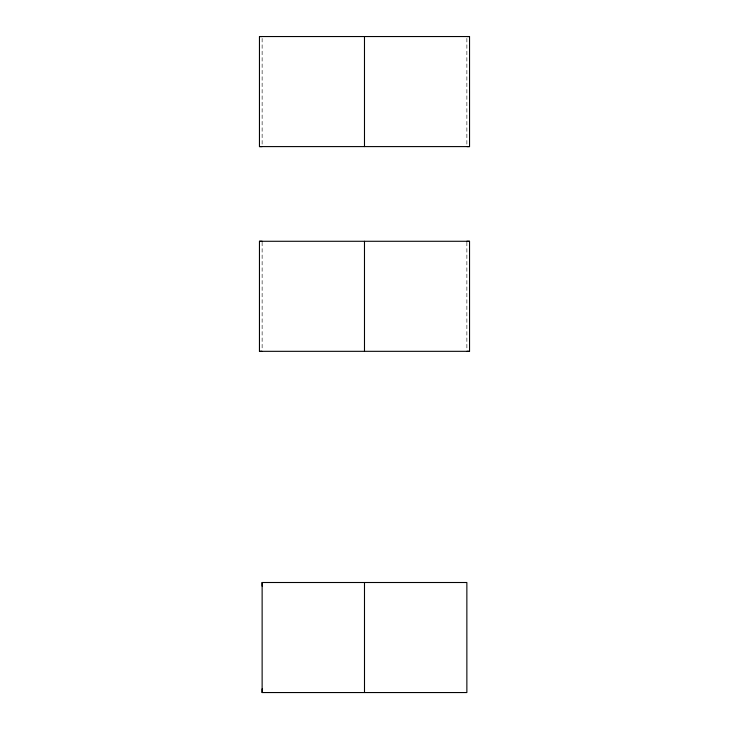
<?xml version="1.0" encoding="UTF-8"?>
<svg xmlns="http://www.w3.org/2000/svg" width="729" height="729" viewBox="0 0 729 729"><rect width="100%" height="100%" fill="white"/><g stroke="black" fill="none" stroke-linecap="round" stroke-linejoin="round"><path stroke-width="0.55" stroke-dasharray="3.65 2.73" d="M466.87 38.382L466.87 144.752M466.87 242.192L466.87 349.492M262.13 38.382L262.13 144.752M262.13 242.192L262.13 349.492"/><path stroke-width="1.09" d="M259.451 146.593L469.549 146.593L469.54 36.541L259.46 36.541L259.451 146.593L262.121 146.593M259.451 351.323L469.549 351.323L469.54 241.281L259.46 241.281L259.451 351.323L261.629 351.36M364.482 241.281L364.491 351.323M364.482 36.541L364.491 146.593M262.13 692.55L262.13 582.507L466.861 582.507L466.87 692.55L262.13 692.55L262.139 688.878M466.888 36.541L469.54 36.541M466.888 241.272L469.54 241.281M262.057 351.332L261.647 351.323M262.121 36.541L259.46 36.541M466.943 146.593L469.549 146.593M262.121 241.272L259.46 241.281M466.943 351.332L469.549 351.323M262.13 582.507L262.139 586.171M364.491 582.507L364.5 692.55"/></g></svg>
